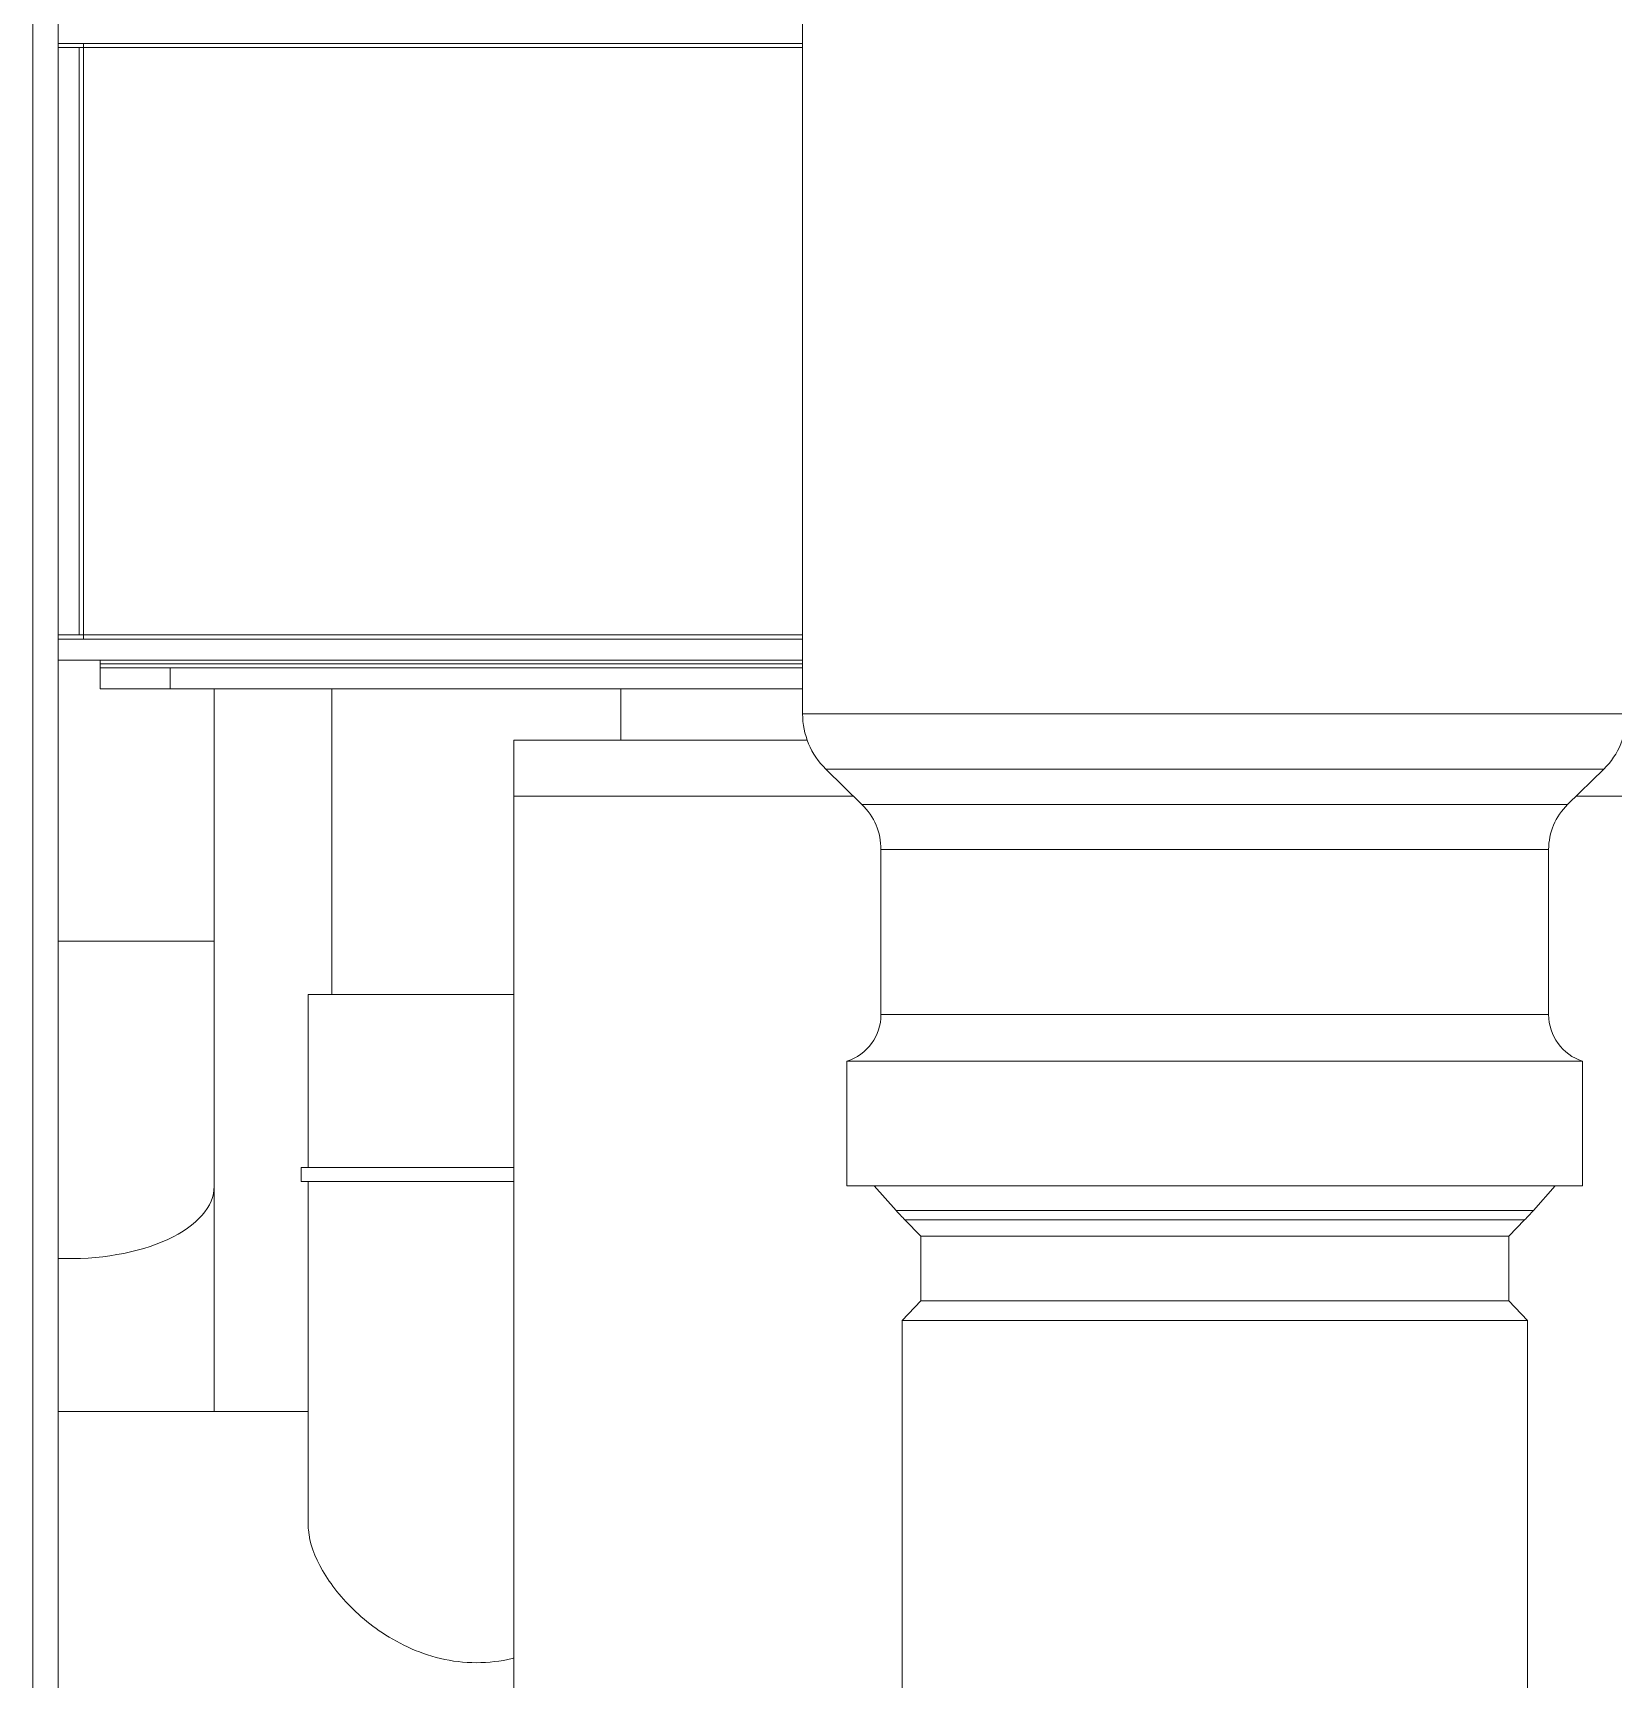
# Model space of a CAD drawing. Header units: millimetres. Extents: x 113490 to 142599, y -20467 to 115.
# Drawn here: x 125475.7 to 125701.1, y -7543.6 to -7308.8 of the extents above; entities that cross this region are included whole.
import ezdxf

# ---------------------------------------------------------------- set-up
doc = ezdxf.new("R2010")
doc.units = ezdxf.units.MM
doc.layers.add('DV1_0', color=7, linetype='Continuous')

msp = doc.modelspace()

# ---------------------------------------------------------------- linework, layer by layer
at = {"layer": 'DV1_0', "color": 7, "linetype": 'Continuous', "lineweight": 15}
for p, q in [((125585.46, -7300.38), (125585.46, -7405.93)), ((125479.26, -7305.97), (125479.26, -8175.37)), ((125479.26, -7310.27), (125585.46, -7310.27)), ((125479.26, -7310.87), (125482.26, -7310.87)), ((125482.26, -7310.87), (125482.86, -7310.87)), ((125482.26, -7394.67), (125482.26, -7310.87)), ((125482.86, -7310.87), (125482.86, -7310.27)), ((125479.26, -7394.67), (125482.26, -7394.67)), ((125479.26, -7395.27), (125585.46, -7395.27)), ((125482.26, -7394.67), (125482.86, -7394.67)), ((125482.86, -7395.27), (125482.86, -7394.67)), ((125479.26, -7398.27), (125585.46, -7398.27)), ((125485.26, -7398.77), (125485.26, -7398.27)), ((125485.26, -7399.37), (125485.26, -7398.77)), ((125485.26, -7399.37), (125495.26, -7399.37)), ((125485.26, -7402.37), (125485.26, -7399.37)), ((125585.46, -7399.37), (125495.26, -7399.37)), ((125495.26, -7399.37), (125495.26, -7402.37)), ((125495.26, -7402.37), (125485.26, -7402.37)), ((125585.46, -7402.37), (125495.26, -7402.37)), ((125501.52, -7438.33), (125501.52, -7402.37)), ((125518.29, -7402.37), (125518.29, -7445.97)), ((125559.55, -7409.68), (125559.55, -7402.37)), ((125544.26, -7417.68), (125544.26, -7409.68)), ((125586.12, -7409.68), (125544.26, -7409.68)), ((125588.77, -7413.8), (125593.93, -7418.84)), ((125694.59, -7418.84), (125699.75, -7413.8)), ((125544.26, -7601.65), (125544.26, -7417.68)), ((125592.74, -7417.68), (125544.26, -7417.68)), ((125744.26, -7417.68), (125695.78, -7417.68)), ((125596.64, -7425.28), (125596.64, -7448.83)), ((125691.89, -7448.83), (125691.89, -7425.28)), ((125501.52, -7473.33), (125501.52, -7438.33)), ((125544.26, -7445.97), (125514.92, -7445.97)), ((125514.92, -7445.97), (125514.92, -7470.65)), ((125591.79, -7455.49), (125696.74, -7455.49)), ((125591.79, -7455.49), (125591.79, -7473.27)), ((125696.74, -7473.27), (125696.74, -7455.49)), ((125544.26, -7470.65), (125513.92, -7470.65)), ((125513.92, -7470.65), (125513.92, -7472.65)), ((125501.52, -7505.47), (125501.52, -7473.33)), ((125544.26, -7472.65), (125513.92, -7472.65)), ((125514.92, -7472.65), (125514.92, -7521.58)), ((125696.74, -7473.27), (125591.79, -7473.27)), ((125595.68, -7473.27), (125598.81, -7476.79)), ((125689.71, -7476.79), (125692.84, -7473.27)), ((125600.06, -7478.12), (125602.34, -7480.42)), ((125686.19, -7480.42), (125688.46, -7478.12)), ((125686.19, -7480.42), (125602.34, -7480.42)), ((125602.34, -7480.42), (125602.34, -7489.66)), ((125686.19, -7489.66), (125686.19, -7480.42)), ((125602.34, -7489.66), (125599.64, -7492.45)), ((125686.19, -7489.66), (125602.34, -7489.66)), ((125688.89, -7492.45), (125686.19, -7489.66)), ((125688.89, -7492.45), (125599.64, -7492.45)), ((125599.64, -7492.45), (125599.64, -7557.95)), ((125688.89, -7557.95), (125688.89, -7492.45)), ((125514.92, -7505.47), (125479.26, -7505.47))]:
    msp.add_line(p, q, dxfattribs=at)
at = {"layer": 'DV1_0', "color": 7, "linetype": 'Continuous', "lineweight": 20}
for p, q in [((125475.66, -7305.97), (125475.66, -8175.37)), ((125482.86, -7310.87), (125585.46, -7310.87)), ((125482.86, -7394.67), (125482.86, -7310.87)), ((125482.86, -7394.67), (125585.46, -7394.67)), ((125585.46, -7398.77), (125485.26, -7398.77)), ((125585.46, -7405.93), (125703.06, -7405.93)), ((125588.77, -7413.8), (125699.75, -7413.8)), ((125694.59, -7418.84), (125593.93, -7418.84)), ((125596.64, -7425.28), (125691.89, -7425.28)), ((125479.26, -7438.33), (125501.52, -7438.33)), ((125691.89, -7448.83), (125596.64, -7448.83)), ((125689.71, -7476.79), (125598.81, -7476.79)), ((125688.46, -7478.12), (125600.06, -7478.12))]:
    msp.add_line(p, q, dxfattribs=at)
at = {"layer": 'DV1_0', "color": 7, "linetype": 'Continuous', "lineweight": 15}
for centre, radius, start, end in [((125596.46, -7405.93), 11, 180, 225.6357), ((125692.06, -7405.93), 11, 314.3643, 0), ((125587.64, -7425.28), 9, 0, 45.6357), ((125700.89, -7425.28), 9, 134.3643, 180), ((125589.64, -7448.83), 7, 287.8871, 0), ((125698.89, -7448.83), 7, 180, 252.1129), ((125624.94, -7453.5), 35, 221.7029, 224.6909), ((125663.58, -7453.5), 35, 315.3091, 318.2971)]:
    msp.add_arc(centre, radius, start, end, dxfattribs=at)
at = {"layer": 'DV1_0', "color": 7, "linetype": 'Continuous', "lineweight": 20}
msp.add_ellipse((125480.89, -7473.33), major_axis=(-20.63, 0), ratio=0.5, start_param=1.491751, end_param=3.141593, dxfattribs=at)
at = {"layer": 'DV1_0', "color": 7, "linetype": 'Continuous', "lineweight": 15}
for points, knots in [([(125514.92, -7521.5), (125514.92, -7521.78), (125514.93, -7522.07), (125515.13, -7524.19), (125515.84, -7526.18), (125518.12, -7530.13), (125519.73, -7532.16), (125522.73, -7534.97), (125523.83, -7535.88), (125526.29, -7537.58), (125527.65, -7538.38), (125530.55, -7539.73), (125532.14, -7540.3), (125535.44, -7541.08), (125537.17, -7541.3), (125538.92, -7541.3)], [0.7401769, 0.7401769, 0.7401769, 0.7401769, 0.75, 0.75, 0.8125, 0.8125, 0.875, 0.875, 0.90625, 0.90625, 0.9375, 0.9375, 0.96875, 0.96875, 1, 1, 1, 1]), ([(125538.92, -7541.3), (125540.67, -7541.3), (125542.37, -7541.09), (125544.11, -7540.68), (125544.21, -7540.65), (125544.31, -7540.63)], [0, 0, 0, 0, 0.03125, 0.03125, 0.03310909, 0.03310909, 0.03310909, 0.03310909])]:
    msp.add_open_spline(points, degree=3, knots=knots, dxfattribs=at)

doc.saveas('drawing.dxf')
